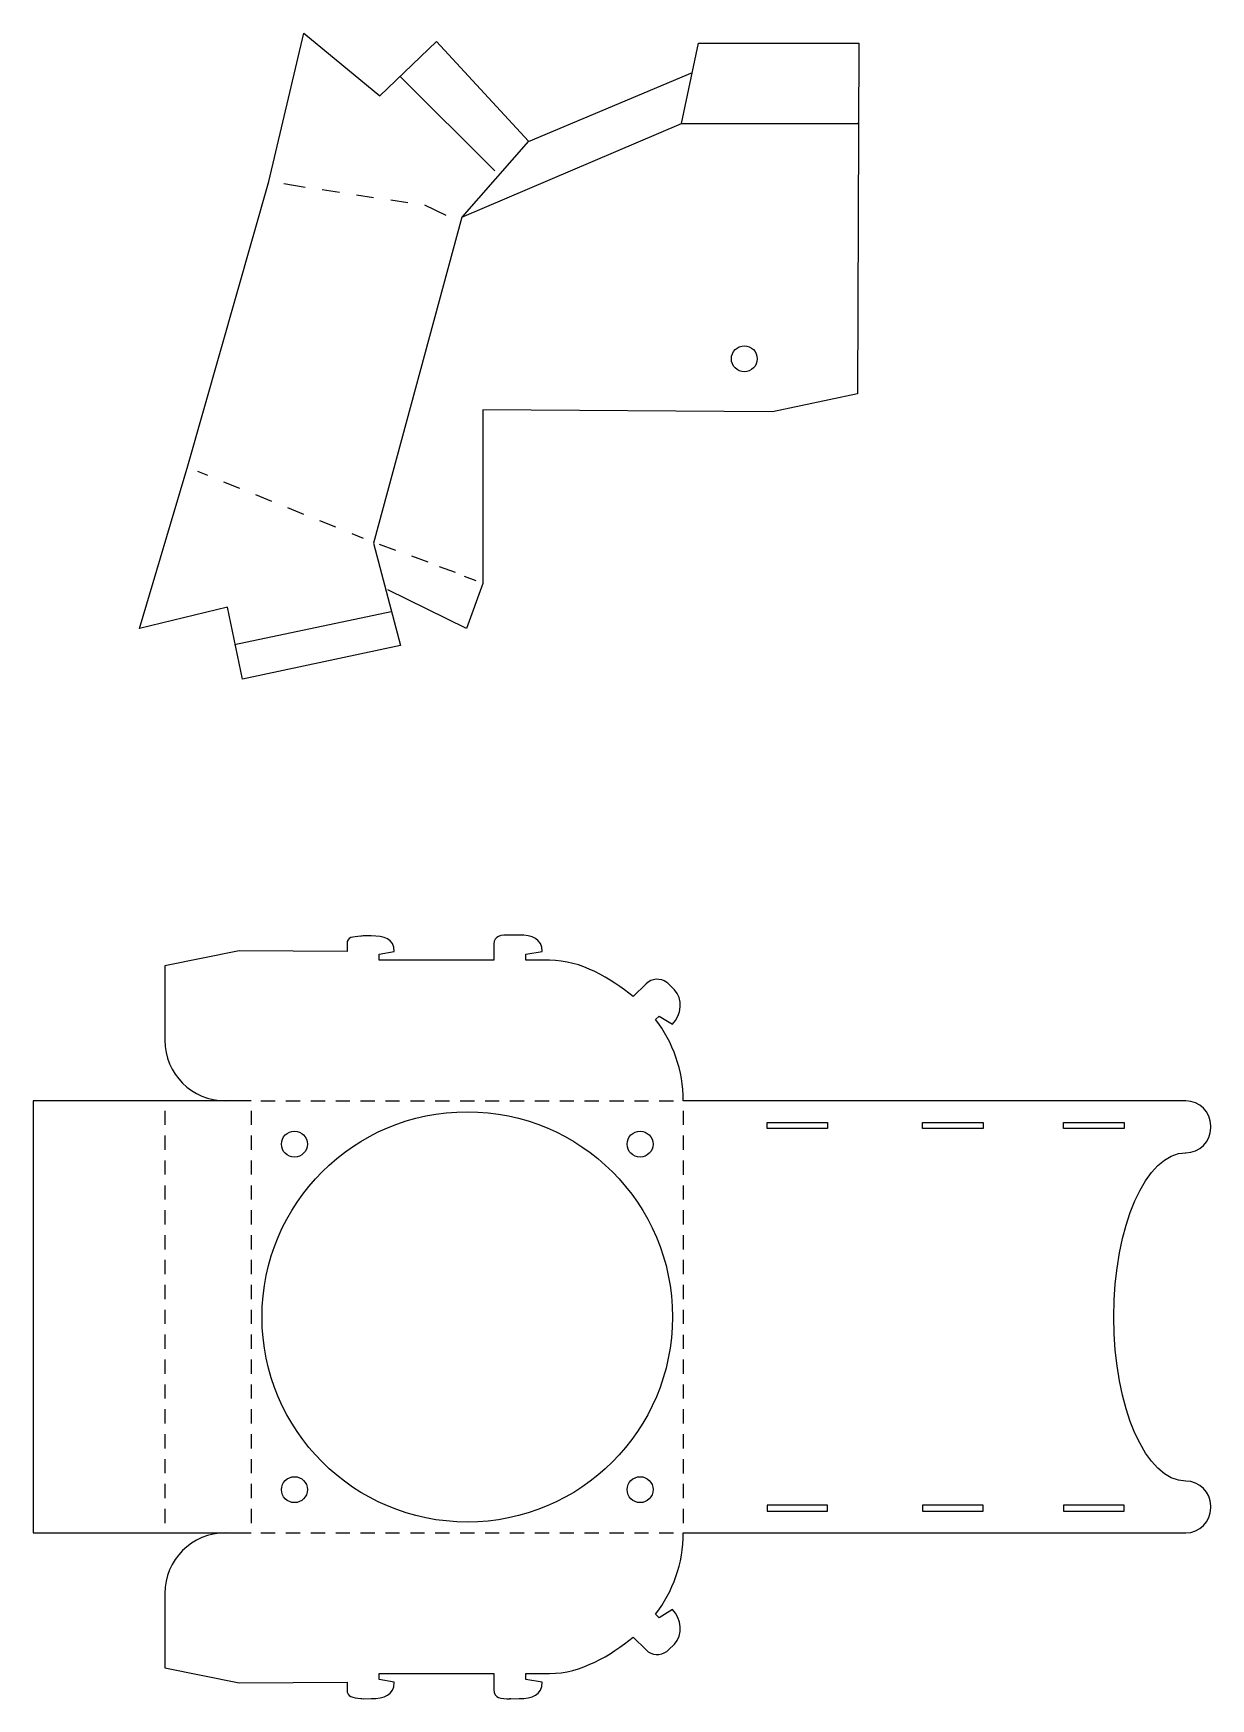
# Model space of a CAD drawing. Header units: millimetres. Extents: x -41 to 95, y -65 to 127.
import ezdxf

# ---------------------------------------------------------------- set-up
doc = ezdxf.new("R2010")
doc.units = ezdxf.units.MM
doc.layers.add('Cuts', color=1, linetype='Continuous', lineweight=25, true_color=0xff0000)
doc.layers.add('Text', color=5, linetype='Continuous', lineweight=25, true_color=0x0000ff)

msp = doc.modelspace()

# ---------------------------------------------------------------- linework, layer by layer
at = {"layer": 'Cuts', "color": 1, "lineweight": 25, "true_color": 0xff0000}
for points in [[(-1.75, 68.38), (1.38, 56.51), (-16.93, 52.63), (-18.64, 60.98), (-28.82, 58.5), (-23.26, 77.33), (-13.86, 110.23), (-9.81, 127.4), (-1.01, 120.15), (5.54, 126.44), (16.19, 114.9), (8.46, 106.1)], [(35.86, 126.27), (54.41, 126.27), (54.27, 85.67), (44.41, 83.56), (10.89, 83.79), (10.89, 63.69), (9.02, 58.5), (-0.08, 62.97)], [(33.89, 116.94), (35.86, 126.27)], [(16.19, 114.89), (35.14, 122.88)], [(-9.66, 109.56), (-12.13, 109.98)], [(-5.71, 108.97), (-7.68, 109.26)], [(-1.75, 108.37), (-3.73, 108.67)], [(2.21, 107.78), (0.23, 108.08)], [(6.66, 106.29), (4.18, 107.49)], [(-20.93, 76.2), (-22.07, 76.66)], [(-17.22, 74.7), (-19.08, 75.45)], [(-13.52, 73.2), (-15.37, 73.95)], [(-9.81, 71.7), (-11.66, 72.45)], [(-6.1, 70.21), (-7.95, 70.96)], [(-2.91, 68.92), (-4.24, 69.46)], [(0.81, 67.53), (-1.07, 68.21)], [(4.57, 66.17), (2.69, 66.85)], [(7.75, 64.96), (5.87, 65.64)], [(10.11, 64.02), (8.76, 64.5)], [(-4.82, 21.95), (-4.82, 21.09), (-17.32, 21.17), (-25.91, 19.43), (-25.91, 10.83)], [(-2.04, 22.9), (-2.97, 22.9)], [(12.18, 21.95), (12.18, 20.09), (-1.11, 20.09), (-1.11, 20.8), (0.65, 21.1), (0.64, 21.1)], [(15.09, 23), (14.15, 23)], [(18.61, 20.09), (15.88, 20.09), (15.88, 20.8), (17.77, 21.1)], [(29.78, 17.35), (28.3, 15.88)], [(33.06, 16.68), (32.4, 17.35)], [(30.89, 13.23), (31.29, 13.63), (32.84, 12.68)], [(-15.91, 3.81), (-41.13, 3.81), (-41.13, -46.2), (-15.91, -46.2)], [(-25.91, 2.67), (-25.91, 1.03)], [(-15.91, 2.67), (-15.91, 1.03)], [(-14.78, 3.8), (-13.13, 3.8)], [(-11.9, 3.8), (-10.25, 3.8)], [(-9.01, 3.8), (-7.37, 3.8)], [(-6.13, 3.8), (-4.49, 3.8)], [(-3.25, 3.8), (-1.61, 3.8)], [(-0.37, 3.8), (1.27, 3.8)], [(2.51, 3.8), (4.15, 3.8)], [(5.39, 3.8), (7.04, 3.8)], [(8.27, 3.8), (9.92, 3.8)], [(11.15, 3.8), (12.8, 3.8)], [(14.03, 3.8), (15.68, 3.8)], [(16.91, 3.8), (18.56, 3.8)], [(19.79, 3.8), (21.44, 3.8)], [(22.67, 3.8), (24.32, 3.8)], [(25.55, 3.8), (27.2, 3.8)], [(28.44, 3.8), (30.08, 3.8)], [(31.32, 3.8), (32.96, 3.8)], [(92.25, 3.8), (92.25, 3.8), (34.09, 3.8)], [(34.09, 2.67), (34.09, 1.02)], [(43.79, 1.3), (50.79, 1.3), (50.79, 0.6), (43.79, 0.6), (43.79, 1.3), (43.79, 1.3)], [(61.79, 1.3), (68.79, 1.3), (68.79, 0.6), (61.79, 0.6), (61.79, 1.3), (61.79, 1.3)], [(78.1, 1.3), (85.1, 1.3), (85.1, 0.6), (78.1, 0.6), (78.1, 1.3), (78.1, 1.3)], [(95.13, 0.69), (95.13, 0.92)], [(-25.91, -0.21), (-25.91, -1.85)], [(-15.91, -0.21), (-15.91, -1.85)], [(34.09, -0.21), (34.09, -1.86)], [(-25.91, -3.09), (-25.91, -4.73)], [(-15.91, -3.09), (-15.91, -4.73)], [(34.09, -3.09), (34.09, -4.74)], [(92.25, -2.19), (92.25, -2.18), (92.25, -2.19)], [(-25.91, -5.97), (-25.91, -7.61)], [(-15.91, -5.97), (-15.91, -7.61)], [(34.09, -5.97), (34.09, -7.62)], [(-25.91, -8.85), (-25.91, -10.5)], [(-15.91, -8.85), (-15.91, -10.5)], [(34.09, -8.85), (34.09, -10.5)], [(-25.91, -11.73), (-25.91, -13.38)], [(-15.91, -11.73), (-15.91, -13.38)], [(34.09, -11.73), (34.09, -13.38)], [(-25.91, -14.61), (-25.91, -16.26)], [(-15.91, -14.61), (-15.91, -16.26)], [(34.09, -14.61), (34.09, -16.26)], [(-25.91, -17.49), (-25.91, -19.14)], [(-15.91, -17.49), (-15.91, -19.14)], [(34.09, -17.5), (34.09, -19.14)], [(-25.91, -20.37), (-25.91, -22.02)], [(-15.91, -20.37), (-15.91, -22.02)], [(34.09, -20.38), (34.09, -22.02)], [(-25.91, -23.25), (-25.91, -24.9)], [(-15.91, -23.25), (-15.91, -24.9)], [(34.09, -23.26), (34.09, -24.9)], [(-25.91, -26.13), (-25.91, -27.78)], [(-15.91, -26.13), (-15.91, -27.78)], [(34.09, -26.14), (34.09, -27.78)], [(-25.91, -29.01), (-25.91, -30.66)], [(-15.91, -29.01), (-15.91, -30.66)], [(34.09, -29.02), (34.09, -30.66)], [(-25.91, -31.9), (-25.91, -33.54)], [(-15.91, -31.9), (-15.91, -33.54)], [(34.09, -31.9), (34.09, -33.54)], [(-25.91, -34.78), (-25.91, -36.42)], [(-15.91, -34.78), (-15.91, -36.42)], [(34.09, -34.78), (34.09, -36.43)], [(-25.91, -37.66), (-25.91, -39.3)], [(-15.91, -37.66), (-15.91, -39.3)], [(34.09, -37.66), (34.09, -39.31)], [(-25.91, -40.54), (-25.91, -42.18)], [(-15.91, -40.54), (-15.91, -42.18)], [(34.09, -40.54), (34.09, -42.19)], [(-25.91, -43.42), (-25.91, -45.06)], [(-15.91, -43.42), (-15.91, -45.06)], [(34.09, -43.42), (34.09, -45.07)], [(43.79, -43.7), (50.79, -43.7), (50.79, -43), (43.79, -43), (43.79, -43.7), (43.79, -43.7)], [(61.79, -43.7), (68.79, -43.7), (68.79, -43), (61.79, -43), (61.79, -43.7), (61.79, -43.7)], [(78.1, -43.7), (85.1, -43.7), (85.1, -43), (78.1, -43), (78.1, -43.7), (78.1, -43.7)], [(95.13, -43.32), (95.13, -43.09)], [(-14.78, -46.2), (-13.13, -46.2)], [(-11.9, -46.2), (-10.25, -46.2)], [(-9.01, -46.2), (-7.37, -46.2)], [(-6.13, -46.2), (-4.49, -46.2)], [(-3.25, -46.2), (-1.61, -46.2)], [(-0.37, -46.2), (1.27, -46.2)], [(2.51, -46.2), (4.15, -46.2)], [(5.39, -46.2), (7.04, -46.2)], [(8.27, -46.2), (9.92, -46.2)], [(11.15, -46.2), (12.8, -46.2)], [(14.03, -46.2), (15.68, -46.2)], [(16.91, -46.2), (18.56, -46.2)], [(19.79, -46.2), (21.44, -46.2)], [(22.67, -46.2), (24.32, -46.2)], [(25.55, -46.2), (27.2, -46.2)], [(28.44, -46.2), (30.08, -46.2)], [(31.32, -46.2), (32.96, -46.2)], [(34.09, -46.2), (92.25, -46.2)], [(-25.91, -53.22), (-25.91, -61.83), (-17.32, -63.56), (-4.82, -63.49), (-4.82, -64.35)], [(32.84, -55.07), (31.29, -56.02), (30.89, -55.62)], [(28.3, -58.27), (29.78, -59.74)], [(32.4, -59.74), (33.06, -59.07)], [(0.64, -63.5), (0.65, -63.49), (-1.11, -63.19), (-1.11, -62.48), (12.18, -62.48), (12.18, -64.34)], [(17.77, -63.49), (15.88, -63.19), (15.88, -62.48), (18.61, -62.48)], [(-2.97, -65.4), (-2.04, -65.39)], [(14.15, -65.4), (15.09, -65.39)]]:
    msp.add_lwpolyline(points, dxfattribs=at)
for points in [[(39.66, 89.72), (39.66, 90.54), (40.33, 91.22), (41.15, 91.22)], [(41.15, 91.22), (41.98, 91.22), (42.65, 90.54), (42.65, 89.72)], [(41.15, 88.22), (40.33, 88.22), (39.66, 88.89), (39.66, 89.72)], [(42.65, 89.72), (42.65, 88.89), (41.98, 88.22), (41.15, 88.22)], [(-3.24, 22.88), (-4.13, 22.74), (-4.82, 22.88), (-4.82, 21.95)], [(-2.97, 22.9), (-3.06, 22.9), (-3.15, 22.89), (-3.24, 22.88)], [(0.64, 21.1), (0.64, 22.59), (-0.56, 22.9), (-2.04, 22.9)], [(14.03, 23), (13.01, 23), (12.18, 22.97), (12.18, 21.95)], [(14.09, 23), (14.07, 23), (14.05, 23), (14.03, 23)], [(14.15, 23), (14.13, 23), (14.11, 23), (14.09, 23)], [(17.77, 21.1), (17.77, 22.59), (16.57, 23), (15.09, 23)], [(28.3, 15.88), (25.65, 18.01), (22.28, 20.09), (18.61, 20.09)], [(32.18, 17.52), (31.46, 18.06), (30.43, 18.01), (29.78, 17.35)], [(32.4, 17.35), (32.33, 17.42), (32.26, 17.47), (32.18, 17.52)], [(32.84, 12.68), (33.9, 13.73), (34.1, 15.63), (33.06, 16.68)], [(34.09, 3.8), (34.09, 7.35), (32.9, 10.62), (30.89, 13.23)], [(-25.91, 10.83), (-25.91, 6.95), (-22.76, 3.81), (-18.89, 3.81)], [(-14.66, -21.2), (-14.66, -8.08), (-4.02, 2.55), (9.09, 2.55)], [(9.09, 2.55), (22.21, 2.55), (32.84, -8.08), (32.84, -21.2)], [(95.13, 0.92), (95.13, 2.51), (93.84, 3.8), (92.25, 3.8)], [(-12.41, -1.2), (-12.41, -0.37), (-11.74, 0.3), (-10.91, 0.3)], [(-10.91, 0.3), (-10.08, 0.3), (-9.41, -0.37), (-9.41, -1.2)], [(27.59, -1.2), (27.59, -0.37), (28.26, 0.3), (29.09, 0.3)], [(29.09, 0.3), (29.92, 0.3), (30.59, -0.37), (30.59, -1.2)], [(92.25, -2.19), (93.84, -2.19), (95.13, -0.9), (95.13, 0.69)], [(-10.91, -2.7), (-11.74, -2.7), (-12.41, -2.03), (-12.41, -1.2)], [(-9.41, -1.2), (-9.41, -2.03), (-10.08, -2.7), (-10.91, -2.7)], [(29.09, -2.7), (28.26, -2.7), (27.59, -2.03), (27.59, -1.2)], [(30.59, -1.2), (30.59, -2.03), (29.92, -2.7), (29.09, -2.7)], [(83.92, -21.2), (83.92, -10.7), (87.65, -2.19), (92.25, -2.19)], [(9.09, -44.95), (-4.02, -44.95), (-14.66, -34.31), (-14.66, -21.2)], [(32.84, -21.2), (32.84, -34.32), (22.21, -44.95), (9.09, -44.95)], [(92.25, -40.21), (87.65, -40.21), (83.92, -31.7), (83.92, -21.2)], [(-12.41, -41.2), (-12.41, -40.37), (-11.74, -39.7), (-10.91, -39.7)], [(-10.91, -39.7), (-10.08, -39.7), (-9.41, -40.37), (-9.41, -41.2)], [(27.59, -41.2), (27.59, -40.37), (28.26, -39.7), (29.09, -39.7)], [(29.09, -39.7), (29.92, -39.7), (30.59, -40.37), (30.59, -41.2)], [(95.13, -43.09), (95.13, -41.5), (93.84, -40.21), (92.25, -40.21)], [(-10.91, -42.7), (-11.74, -42.7), (-12.41, -42.03), (-12.41, -41.2)], [(-9.41, -41.2), (-9.41, -42.03), (-10.08, -42.7), (-10.91, -42.7)], [(29.09, -42.7), (28.26, -42.7), (27.59, -42.03), (27.59, -41.2)], [(30.59, -41.2), (30.59, -42.03), (29.92, -42.7), (29.09, -42.7)], [(92.25, -46.2), (93.84, -46.2), (95.13, -44.91), (95.13, -43.32)], [(-18.89, -46.2), (-22.76, -46.2), (-25.91, -49.34), (-25.91, -53.22)], [(30.89, -55.62), (32.9, -53.01), (34.09, -49.74), (34.09, -46.2)], [(33.06, -59.07), (34.1, -58.03), (33.9, -56.13), (32.84, -55.07)], [(18.61, -62.48), (22.28, -62.48), (25.65, -60.4), (28.3, -58.27)], [(29.78, -59.74), (30.43, -60.4), (31.46, -60.45), (32.18, -59.92)], [(32.18, -59.92), (32.26, -59.87), (32.33, -59.81), (32.4, -59.74)], [(-2.04, -65.39), (-0.56, -65.39), (0.64, -64.99), (0.64, -63.5)], [(15.09, -65.39), (16.57, -65.39), (17.77, -64.98), (17.77, -63.49)], [(-4.82, -64.35), (-4.82, -65.28), (-4.13, -65.24), (-3.24, -65.37)], [(-3.24, -65.37), (-3.15, -65.39), (-3.06, -65.4), (-2.97, -65.4)], [(12.18, -64.34), (12.18, -65.37), (13.01, -65.4), (14.03, -65.4)], [(14.03, -65.4), (14.05, -65.4), (14.07, -65.39), (14.09, -65.39)], [(14.09, -65.39), (14.11, -65.39), (14.13, -65.4), (14.15, -65.4)]]:
    msp.add_open_spline(points, degree=3, dxfattribs=at)
at = {"layer": 'Text', "color": 5, "lineweight": 25, "true_color": 0x0000ff}
for points in [[(1.34, 122.41), (12.28, 111.48)], [(8.46, 106.1), (33.89, 116.94), (54.38, 116.94), (54.27, 116.94)], [(8.46, 106.1), (-1.75, 68.38)], [(0.3, 60.41), (-17.85, 56.59)]]:
    msp.add_lwpolyline(points, dxfattribs=at)

doc.saveas('drawing.dxf')
